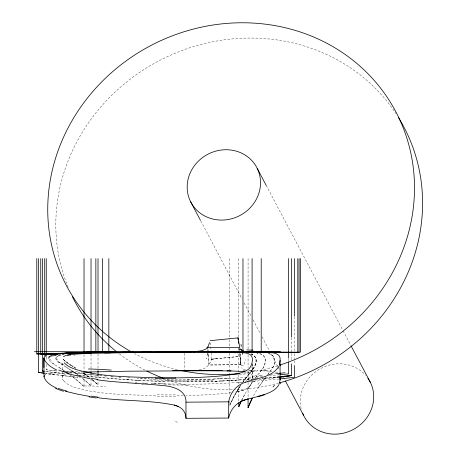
<?xml version="1.0" encoding="UTF-8"?>
<svg xmlns="http://www.w3.org/2000/svg" width="457" height="457" viewBox="0 0 457 457"><rect width="100%" height="100%" fill="white"/><g stroke="black" fill="none" stroke-linecap="round" stroke-linejoin="round"><path stroke-width="0.34" stroke-dasharray="2.29 1.71" d="M62.329 377.505L62.329 362.915M252.521 363.709L252.413 379.487M252.521 378.076L252.527 363.589M252.098 381.058C251.287 385.554 247.82 389.147 243.347 390.181M240.222 353.958L240.93 364.606L240.279 353.781M216.572 358.648L211.785 359.105C209.603 365.16 205.776 369.713 198.269 369.604M210.968 360.122L211.151 359.739M241.422 400.738L247.088 390.204L252.801 381.606M241.696 400.155L244.655 394.408M55.794 358.06L57.645 356.192L61.724 354.758M270.927 370.113L268.145 373.866C273.143 368.902 279.935 356.369 268.619 353.615M272.332 368.028C276.491 363.058 275.371 353.981 267.739 353.364M248.174 388.444L253.275 380.955M211.265 359.545L211.545 359.213M258.828 386.765L265.06 377.91M240.473 385.571L234.572 395.271L229.802 405.153L229.802 401.012M240.239 385.919L234.252 395.865L229.802 405.153A196.053 42.838 -86.1 0 1 234.892 394.688L241.182 384.537M242.576 382.555L247.751 375.711M242.804 382.235L246.82 376.905M243.033 381.915C245.855 375.568 264.437 361.921 251.961 354.409M265.706 377.059L257.382 389.05A248.025 46.98 -82.9 0 0 253.212 396.362M255.417 378.093L257.434 375.471M255.372 378.156C258.993 372.478 265.963 367.222 265.454 359.785C265.237 355.489 260.519 353.644 256.908 353.033C270.218 354.078 265.02 367.748 258.845 373.649M250.625 372.067C255.069 367.645 259.896 357.625 251.647 354.266M248.06 375.323C253.172 370.438 261.57 357.934 250.973 354.004M247.134 376.499L247.443 376.105M248.659 374.569L248.951 374.192M249.528 373.466L249.808 373.106M63.454 375.277L65.385 374.18M49.31 356.757L50.681 355.894M45.054 374.98L45.5 374.7M50.818 355.82L52.052 355.312L49.482 356.62L48.282 358.448L49.676 360.961L53.412 363.841L66.533 372.306L59.039 367.428M211.62 359.162L239.856 356.363L239.457 352.404M58.959 355.552C50.441 358.848 61.512 363.846 64.494 366.011M62.209 354.661L64.066 354.329M237.886 391.632L233.71 392.38M62.026 354.695L65.322 354.146M50.184 373.278L59.399 372.169M231.116 392.769L210.42 394.694L185.93 395.613M69.801 373.118L81.032 372.209M279.238 378.99L249.031 381.755M211.928 359.202L239.856 356.409M279.267 376.808L262.375 378.385M279.644 376.774L261.861 378.425M279.421 374.769L269.43 375.683M262.706 376.265L237.057 378.065L209.797 379.236M211.785 359.111L211.277 352.724M253.275 379.127L225.392 380.875M253.372 379.121L213.436 381.355M242.159 382.246L222.045 383.417A247.288 79.17 0 0 1 187.284 384.246L160.116 383.811M237.857 382.543L242.341 382.246M226.426 378.619L230.688 378.413M223.376 380.967L219.337 381.138M217.315 381.218C170.267 383.115 123.133 380.384 76.376 375.134M71.361 371.564L79.512 371.347M213.887 379.116L193.391 379.533M240.93 364.606L208.769 365.137L208.101 353.164M85.236 371.233L89.806 371.147M183.308 395.659L175.511 395.745M197.498 379.487L187.221 379.567A238.783 66.368 0 0 1 155.694 379.024L148.114 378.727L150.005 378.807M242.758 370.61L245.272 370.616M249.459 370.621L257.925 370.696M155.523 395.648C128.514 394.58 100.797 395.179 74.662 387.393C70.721 385.954 66.659 384.171 63.849 380.938M260.096 370.741L263.123 370.827M164.28 383.937L151.198 383.457M164.583 381.532L124.493 379.556L78.358 375.351M146.743 378.659L137.157 378.185M143.852 383.109L147.851 383.309L142.527 383.029M266.511 370.964L271.995 371.392M250.556 370.547L251.973 370.627L251.973 365.8M250.139 370.524L249.111 370.456M127.646 377.613L131.033 377.83M135.226 382.6L137.209 382.726M119.071 377.031L121.036 377.168M119.02 377.025L120.214 377.116M127.309 382.069L128.623 382.166M111.28 376.437L113.879 376.637M104.207 375.854L107.035 376.088M104.796 375.905L105.967 376.002M101.86 375.654L97.781 375.288M88.778 374.443L101.403 375.608M97.198 375.237L73.914 372.923M87.11 374.277L65.985 372.055M72.286 372.746L63.409 371.764M76.336 375.128L77.684 375.277M79.352 377.568L80.758 377.728M63.072 371.724L64.437 371.884M76.205 377.208L77.947 377.408L60.855 375.351M56.765 371.004L49.219 370.113M55.246 370.827L46.243 369.759L46.243 363.344M64.774 373.809L45.82 371.495M74.462 377.002L55.971 374.734M46.243 369.759L47.728 369.936M63.637 373.677L45.146 371.404M59.221 375.151L46.346 373.483M54.354 374.529L44.757 373.272M245.632 370.067L243.107 369.25L241.559 367.714M246.826 371.918C249.745 372.255 252.681 374.426 252.515 377.636M275.582 372.032L277.862 372.935L279.37 374.574M73.046 366.525L72.052 365.92L72.377 366.12M72.709 366.32L73.383 366.731M63.957 360.202L67.11 362.812L75.662 368.119L74.462 367.382M71.086 365.332L64.049 360.31M71.406 365.526L65.545 361.681L63.42 359.419M74.068 367.142L76.222 368.473M65.814 366.828L71.578 370.461M72.086 370.793L75.696 373.22M54.469 364.532L50.836 361.984M80.7 371.312L89.304 377.385M83.157 372.952L90.452 378.276M83.66 373.289L89.652 377.665M76.228 373.586L79.438 375.894M79.467 375.922L59.496 362.801L56.148 359.75M91.497 379.11L92.885 380.247M92.188 379.664L98.015 384.777L98.015 381.327M92.577 379.984L98.015 384.777L93.354 380.63M91.023 385.674L82.157 377.962L91.023 385.674L91.023 378.779M84.025 386.593L78.158 381.161L70.544 375.14L76.987 380.173L84.025 386.593L84.025 379.007M63.3 359.145L63.706 359.882L63.374 359.328M266.197 185.359L342.761 330.171M343.098 330.799L350.753 345.281M200.8 220.977L242.079 299.044M244.078 302.825L251.401 316.672M253.064 319.826L260.387 333.673M262.055 336.82L269.379 350.673M271.041 353.821L277.702 366.411M278.033 367.045L279.364 369.559M283.357 377.116L285.025 380.264M239.434 352.45L241.079 364.126L209.1 364.395L208.226 353.152M239.034 348.148L239.308 350.885M210.277 342.721L211.208 352.016M239.057 348.485L239.245 350.462M207.952 349.639L208.169 352.45M240.553 358.928L240.993 365.749M207.906 349.645L208.061 352.461M184.308 353.261L184.354 369.81M294.531 316.798L294.531 352.998M294.531 353.712L294.531 358.682M294.531 360.75L294.531 364.886M291.572 337.672L291.572 352.633M291.572 353.341L291.572 359.665M288.607 358.688L288.607 360.762M251.967 352.695L251.967 354.763M248.071 258.593L248.071 350.485M248.071 354.758L248.071 367.577M248.071 370.427L248.071 397.916M238.8 258.593L238.8 338.974M238.8 348.217L238.8 351.067M238.8 353.912L238.8 373.826M238.8 374.54L238.8 383.789M238.8 386.633L238.8 401.846M229.802 258.593L229.802 338.911M229.802 339.62L229.802 352.416M229.802 353.124L229.802 375.157M229.802 375.871L229.802 394.808M98.015 354.044L98.015 370.981M98.015 375.123L98.015 378.567M91.023 354.209L91.023 370.501M91.023 373.946L91.023 378.088M84.025 354.478L84.025 370.73M84.025 371.421L84.025 376.248M46.243 356.928L46.243 360.493M301.186 408.547A37.246 34.578 -27.9 0 1 321.197 368.228A37.246 34.578 -27.9 0 1 365.589 375.26M277.525 365.794A186.222 172.895 -27.9 0 1 242.119 373.272M177.207 369.65A186.222 172.895 -27.9 0 1 134.398 353.524M278.776 383.063A186.222 172.895 -27.9 0 1 235.087 389.724M232.333 389.81A186.222 172.895 -27.9 0 1 164.531 378.704M144.938 370.101A186.222 172.895 -27.9 0 1 119.146 353.735M68.144 287.31A186.222 172.895 -27.9 0 1 158.179 61.227A186.222 172.895 -27.9 0 1 395.893 113.513M276.828 373.683A275.548 45.637 -1.7 0 1 268.916 374.403M269.35 374.477A267.751 49.133 -1.3 0 1 267.214 374.666M262.392 375.071A267.751 49.133 -1.3 0 1 260.781 375.203M261.09 375.283A259.953 52.127 -1 0 1 252.407 375.951M249.665 373.649A250.784 54.589 -0.7 0 1 227.837 374.957M226.198 378.276A241.536 62.163 -0.1 0 1 219.811 378.55M219.931 378.762A239.662 63.569 -0.1 0 1 213.83 378.984M209.752 379.104A238.508 64.586 0 0 1 203.616 379.253A237.76 65.168 0 0 1 197.475 379.361M193.374 379.407A236.429 66.099 0 0 1 187.221 379.436M187.244 381.064A239.805 67.305 0 0 1 155.009 380.487M155.557 379.31A244.855 64.626 0.1 0 1 149.839 379.093M146.023 378.944A249.516 62.883 0.2 0 1 140.339 378.664M139.031 380.258A254.543 62.283 0.3 0 1 135.163 380.047M128.743 379.658A254.543 62.283 0.3 0 1 125.544 379.447M213.082 380.418A243.421 71.263 0 0 1 164.863 380.601M275.674 377.659A290.395 52.269 -2.2 0 1 273.446 377.882M273.977 377.973A282.403 56.959 -1.7 0 1 264.957 378.847M265.34 378.95A274.297 60.987 -1.3 0 1 256.194 379.761M254.475 378.11A266.625 64.911 -0.9 0 1 246.529 378.733M236.172 380.253A255.566 71.235 -0.4 0 1 220.857 381.075M220.914 380.995A249.202 75.668 -0.1 0 1 187.25 381.789M187.296 385.08A248.962 80.501 0 0 1 170.381 384.92M170.518 384.228A251.607 79.084 0 0 1 164.24 384.08M160.064 383.954A254.081 78.398 0.1 0 1 153.815 383.726M153.712 383.954A256.348 77.399 0.1 0 1 151.695 383.869M112.439 376.985A265.391 54.931 0.9 0 1 110.651 376.842M57.816 360.007A176.876 16.749 9.7 0 1 56.177 358.122M58.633 355.523A136.02 10.928 5 0 1 61.484 354.638M177.447 422.445A348.223 9.323 27.2 0 1 173.831 420.497M63.883 364.629A204.433 17.794 13.6 0 1 58.742 362.093M51.213 360.413A184.908 17.355 10.7 0 1 49.293 358.631M48.339 358.459A195.887 18.583 9.6 0 1 49.47 357.283M49.573 357.311A228.757 21.856 10.5 0 1 50.224 356.934M253.943 381.983A244.078 49.516 -84.5 0 1 257.942 377.568M257.931 384.514A290.589 48.031 -79.5 0 1 259.37 382.458M256.16 378.19A344.824 29.636 -34.2 0 1 253.264 381.138M143.172 384.234A262.232 75.245 0.3 0 1 141.824 384.16M136.432 383.846A262.232 75.245 0.3 0 1 135.089 383.76M245.26 382.206A257.497 50.516 -83.5 0 1 248.831 377.996M73.874 355.677A210.151 17.52 5.6 0 1 74.999 355.592M244.495 364.275A53.783 11.962 -55.5 0 1 245.603 359.642M243.444 365.509A53.783 13.71 -44 0 1 239.976 365.617M44.826 374.637A132.033 11.311 5.4 0 1 48.356 373.066M63.117 371.775A60.147 3.119 1 0 1 69.955 371.467M65.871 371.924A60.147 2.925 0.8 0 1 72.817 371.661M48.436 374.997A132.033 10.848 4.5 0 1 55.394 373.877M263.706 370.798A65.699 2.274 -1.5 0 1 267.014 370.941M252.184 371.061A112.371 4.273 -1.7 0 1 254.429 371.095M239.874 355.689A17.383 1.131 -89.6 0 1 239.954 355.597M265.231 370.25A105.927 4.524 -2.1 0 1 268.07 370.37M262.512 370.856A65.699 2.228 -1.4 0 1 265.985 370.987M243.073 390.152A32.31 6.192 -1.9 0 1 237.589 391.575M175.585 396.602A239.211 63.929 0 0 1 155.329 396.505M63.649 380.887A262.398 26.312 14.4 0 1 63.752 375.094M84.334 385.982A263.963 25.403 11.3 0 1 105.487 386.553M175.431 394.894A239.211 62.221 0 0 1 155.711 394.802M243.61 390.204A32.31 6.341 -1.6 0 1 238.188 391.683"/><path stroke-width="0.69" d="M56.748 388.267C51.681 385.874 45.843 382.538 44.009 376.899L43.918 357.98L44.592 356.694L45.923 355.86M43.912 367.617L43.918 357.98M178.419 406.633C183.086 408.535 186.033 413.334 185.982 418.315L228.694 418.029L228.694 401.846C230.111 392.712 236.657 384.743 245.643 382.178M279.41 383.446L280.084 379.83L280.09 360.316C281.204 352.621 271.721 352.547 266.488 352.416M238.211 339.934L238.011 337.809L239.799 347.571L207.786 347.531L209.552 342.51M280.084 379.83L279.935 376.705M44.009 376.899L44.42 375.574M228.694 418.029C230.174 409.838 236.149 402.817 244.147 400.326M279.29 365.326L280.09 360.316M248.071 407.57L252.321 398.104A180.298 39.782 -86.6 0 0 248.071 407.57L248.071 398.607M238.8 406.679L241.107 401.4L238.8 406.679L238.8 402.537M279.016 384.4C276.199 390.061 269.796 392.637 264.197 394.677M278.856 366.325C272.418 376.848 258.685 377.956 247.905 381.412M207.307 348.114C201.149 352.507 192.791 351.09 185.651 351.85M63.46 356.694L66.031 355.375L69.812 354.552L86.23 353.45L128.925 352.644L193.974 352.244M247.843 399.092L258.462 396.385M50.07 354.712L72.017 352.764L95.856 351.884L95.856 258.593M58.873 353.947L61.495 353.632L53.161 353.849M291.572 363.801L291.572 375.528L280.278 376.711M291.572 375.528L279.952 376.739M279.941 378.916L294.531 377.305L294.531 365.577M210.071 340.671L238.006 337.877M280.09 374.711L288.607 373.866L288.607 362.138M65.602 353.232L62.866 353.484L75.685 352.553L95.856 351.884M76.108 353.044L97.912 352.027M76.405 353.027L102.351 351.924L102.351 258.593M91.177 352.621L84.574 353.027L98.541 352.284M85.448 352.97L95.61 352.404M92.274 352.558L99.894 352.233M96.176 352.376L108.143 351.981M186.999 370.399L172.615 370.536M99.215 352.256L104.682 352.073M83.545 372.101L128.897 371.187L193.968 370.798A104.676 1.965 0 0 1 202.622 370.798L227.146 370.89M100.569 352.204L108.84 351.97L108.84 258.593M44.706 258.593L44.706 354.563L56.177 354.181M44.706 354.563L56.262 354.181M40.753 258.593L40.753 354.226L51.784 353.889M71.252 353.021L98.318 352.461M36.8 258.593L36.8 353.918L40.639 353.804M38.08 353.878L39.359 353.844M36.8 353.918L50.893 353.529M41.918 353.769L59.439 353.312M40.753 354.226L61.529 353.621M43.198 353.735L44.483 353.701M105.367 352.056L106.058 352.039M45.763 353.661L47.042 353.627M48.328 353.592L49.607 353.558M98.798 352.004L102.351 351.924M106.755 352.021L108.84 351.97M52.172 353.495L66.905 353.147M66.996 353.478L68.379 353.444M66.396 353.495L71.263 353.375M61.569 353.267L69.041 353.095M69.767 353.41L71.155 353.375M141.573 352.118L184.754 351.873M65.837 353.17L71.183 353.05M77.044 352.935L72.252 353.033L88.589 352.724M86.459 353.038L90.646 352.953M77.93 352.918L82.363 352.833M81.477 352.85L91.32 352.947M87.698 352.735L91.937 352.667M90.932 352.684L91.514 352.673M100.563 352.536L97.981 352.57L104.453 352.478M103.151 352.496L108.36 352.427L107.052 352.444M113.473 352.576L125.138 352.427M107.709 352.438L120.631 352.478M110.588 352.404L118.826 352.307M124.978 352.427L126.446 352.416M130.268 352.576L131.547 352.558M130.588 352.57L133.97 352.53M117.323 352.324L128.548 352.216M121.334 352.284L133.958 352.336M129.44 352.381L130.959 352.364M117.992 352.233L150.953 352.021M127.914 352.221L133.73 352.176M175.517 377.876C192.214 377.728 208.946 377.271 225.558 375.46C233.196 374.266 241.599 373.957 248.202 369.49C250.916 367.331 251.99 363.749 252.475 360.447C253.132 349.382 237.074 353.878 230.859 352.387M96.953 379.801C118.74 382.766 140.767 383.274 162.618 385.565C172.398 386.176 186.45 389.907 185.982 402.16L228.694 401.846M156.14 352.039L170.564 351.987M166.554 352.118L190.826 352.067M169.661 351.993L190.895 351.959M34.412 351.701L280.449 351.701M183.971 351.964L185.896 351.964M184.302 351.884L257.902 352.124M184.36 370.501L222.439 370.57M246.083 352.039L300.358 352.193L300.358 258.593M256.771 352.198L299.078 352.341L299.078 258.593M256.96 352.353L273.743 352.416M293.794 352.496L297.804 352.518L297.804 258.593M265.711 352.381L297.804 352.518M227.118 352.336L202.622 352.238A103.665 2.091 0 0 0 193.968 352.238M230.888 370.935L244.958 371.61M251.967 352.004L248.625 351.867M155.517 377.773C128.508 376.665 100.729 377.219 74.668 369.09C70.835 367.645 66.945 365.84 64.146 362.761M260.067 352.181L263.095 352.273M261.21 352.278L263.62 352.564L261.21 352.278L261.21 258.593M42.358 258.593L42.358 371.05L43.752 371.227M42.358 371.05L44.432 371.318M97.021 397.561C122.71 401.326 149.045 399.829 174.483 405.136M41.604 372.849L44.232 373.203M38.474 258.593L38.474 372.426L44.061 373.175M38.474 372.426L40.033 372.638M90.023 396.522L76.707 393.985L65.237 391.203M89.949 378.699L66.665 373.512M243.358 350.987L241.633 350.108M56.697 370.004C51.59 367.502 45.797 364.012 43.912 358.328M241.17 349.725L240.456 348.88M257.211 168.365A37.246 34.578 -27.9 0 1 220.36 220.068A37.246 34.578 -27.9 0 1 193.968 166.302A37.246 34.578 -27.9 0 1 257.211 168.365L266.197 185.359M351.085 345.909L370.393 382.423M190.483 201.457L200.469 220.348M285.357 380.892L303.665 415.522M238.348 341.299L238.554 343.356M294.531 258.593L294.531 316.09M291.572 258.593L291.572 336.958M288.607 258.593L288.607 358.002M252.093 258.593L252.093 352.318M242.975 258.593L242.975 350.936M185.982 402.16L185.982 418.315M98.015 258.593L98.015 352.621M98.015 370.981L98.015 374.432M91.023 258.593L91.023 352.781M91.023 371.878L91.023 373.26M84.025 258.593L84.025 353.055M46.243 258.593L46.243 356.214M367.885 378.173A37.246 34.578 -27.9 0 1 353.444 429.409A37.246 34.578 -27.9 0 1 302.66 413.265M132.576 352.53A186.222 172.895 -27.9 0 1 104.864 78.764A186.222 172.895 -27.9 0 1 390.706 102.779A186.222 172.895 -27.9 0 1 280.232 364.937M239.371 373.575A186.222 172.895 -27.9 0 1 180.658 370.427M398.55 117.678A186.222 172.895 -27.9 0 1 279.461 382.88M163.886 378.465A186.222 172.895 -27.9 0 1 146.794 371.044M118.043 352.878A186.222 172.895 -27.9 0 1 72.44 296.81M285.048 372.769A283.214 41.604 -2.2 0 1 276.748 373.575M290.286 375.934A298.118 46.894 -2.7 0 1 281.563 376.894M282.317 376.962A290.395 52.269 -2.2 0 1 276.782 377.545M180.818 352.09A104.739 1.645 0 0 1 190.94 352.079M57.159 354.569A161.401 12.893 5.2 0 1 57.536 354.512M67.602 355.192A220.56 18.4 5.9 0 1 70.778 354.986M206.541 358.528A24.684 0.737 -72.8 0 1 206.655 358.168M207.495 353.467A24.684 0.394 -81.1 0 1 207.232 355.215M207.912 347.686A32.156 12.402 49.5 0 1 207.261 348.057M241.347 346.372A32.258 7.678 -77.3 0 1 241.022 344.469M207.221 346.852A32.156 12.088 56.8 0 1 206.912 347.617M240.262 349.428A32.258 8.792 -69.5 0 1 239.222 349.028M44.597 355.729A133.798 11.299 5.5 0 1 46.865 354.352M64.563 353.181A60.181 2.988 0.9 0 1 70.15 352.947M90.823 351.919A165.543 7.055 0.7 0 1 99.906 351.77M103.008 352.067A159.013 5.73 0.4 0 1 114.49 351.936M174.591 405.085A26.843 10.705 -2.6 0 1 178.527 406.599M96.204 397.95A75.302 18.143 1.1 0 1 89.092 396.859M63.586 391.272A69.59 11.351 4.3 0 1 55.52 388.256M108.897 352.65A159.013 5.147 0.3 0 1 121.573 352.53M104.664 352.918A165.543 6.01 0.4 0 1 110.794 352.844M66.739 353.295A60.181 2.839 0.7 0 1 72.377 353.095M48.882 356.477A134.569 10.854 4.5 0 1 56.137 355.415M69.161 373.398A73.771 11.436 5.5 0 1 58.73 370.033M97.884 379.384A74.897 17.332 1.6 0 1 91.017 378.327M66.916 391.129A69.59 10.779 5.1 0 1 58.125 388.279M97.958 397.122A75.302 17.212 1.5 0 1 91.103 396.133M174.368 405.193A26.843 10.58 -2.3 0 1 178.31 406.673M245.769 382.223A57.776 20.456 4.1 0 1 248.031 381.464M280.547 364.823A271.864 33.504 -22.1 0 1 280.444 365.697M263.843 352.238A66.556 2.268 -1.3 0 1 267.122 352.387M251.91 352.45A114.341 3.959 -1.3 0 1 254.155 352.49M241.125 401.28A50.95 18.84 5.4 0 1 245.118 399.624M245.655 399.841A56.24 19.971 4.1 0 1 247.923 399.121M264.66 394.728A52.641 11.231 -3.2 0 1 258.948 396.459M280.627 382.966A276.759 33.778 -21.9 0 1 280.569 383.789M253.104 350.096A46.42 8.46 -12.2 0 1 246.786 349.873M241.724 350.016A52.538 16.092 -43.9 0 1 241.21 349.685M241.593 350.153A52.538 16.126 -45.3 0 1 241.176 349.719M242.444 354.312A46.42 11.636 -22.7 0 1 243.421 350.97M264.866 351.764A107.749 4.199 -1.7 0 1 267.728 351.884M262.307 352.301A66.556 2.211 -1.2 0 1 265.808 352.438M274.457 385.36A267.962 32.253 -22.7 0 1 273.069 386.936M263.723 394.631A52.641 10.957 -3.5 0 1 257.977 396.305M244.055 400.298A54.903 19.571 4.2 0 1 247.757 399.052M175.562 378.413A227.723 60.558 0 0 1 155.391 378.31M226.969 370.895A25.295 0.623 -0.1 0 1 230.682 370.941M88.355 368.993A270.407 25.741 11.7 0 1 111.28 370.096M175.465 377.345A227.723 59.49 0 0 1 155.643 377.248M227.278 352.33A25.232 0.651 -0.1 0 1 231.048 352.381M227.318 370.878A25.295 0.64 -0.1 0 1 231.099 370.93"/></g></svg>
